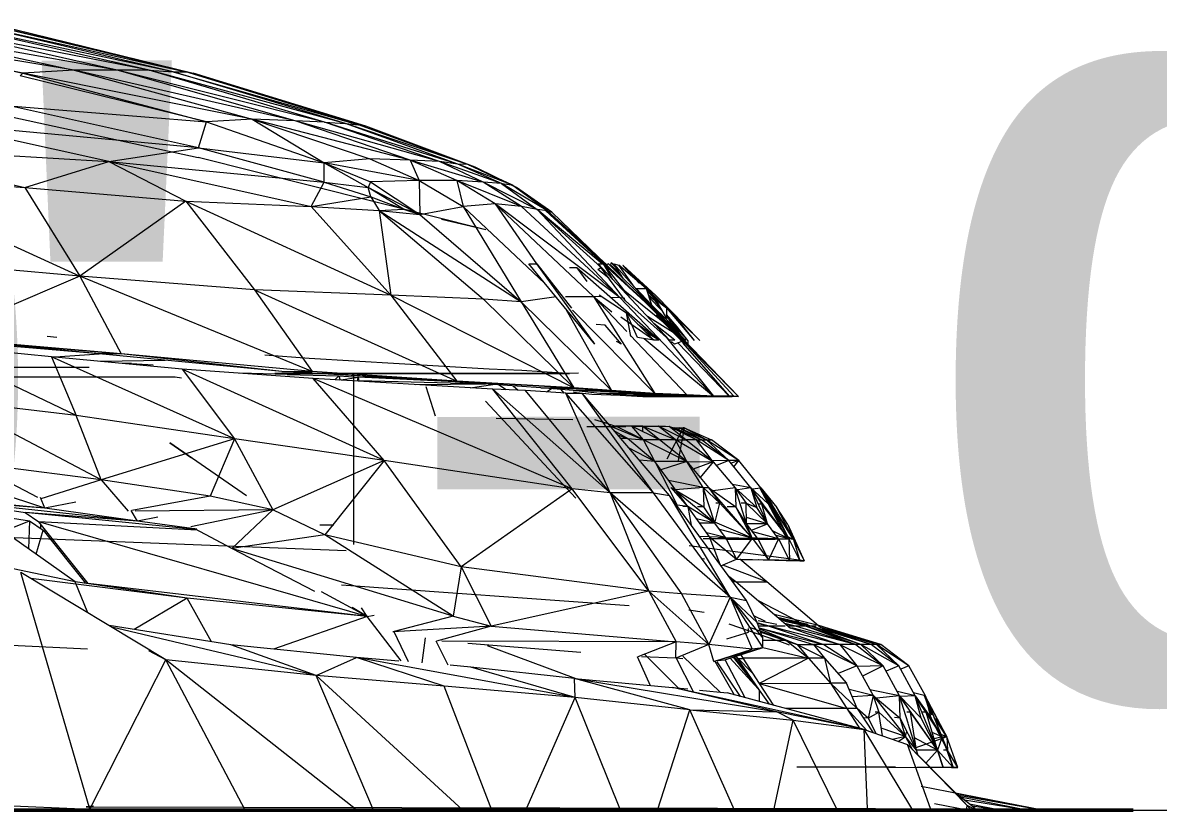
# Model space of a CAD drawing. Header units: inches. Extents: x -4169 to 1217, y -214 to 588.
# Drawn here: x -1926.53 to -1910.56, y 0 to 11.08 of the extents above; entities that cross this region are included whole.
import ezdxf

# ---------------------------------------------------------------- set-up
doc = ezdxf.new("R2010")
doc.units = ezdxf.units.IN
doc.header["$MEASUREMENT"] = 0
doc.linetypes.add('Aligning Line 1_8_', pattern=[0.25, 0.125, -0.125])
doc.linetypes.add('Grid Line 1_2_', pattern=[0.875, 0.5, -0.125, 0.125, -0.125])
for name, color, linetype, lineweight in [('0-1', 7, 'Continuous', 5), ('0-3', 7, 'Continuous', 9), ('A-FLOR-1', 9, 'Continuous', 50), ('A-FLOR-LEVL', 51, 'Continuous', 9), ('A-FLOR-LEVL-1', 51, 'Grid Line 1_2_', 9), ('A-GENM', 5, 'Continuous', 9), ('G-ANNO-SYMB', 111, 'Aligning Line 1_8_', 9), ('G-ANNO-SYMB-2', 147, 'Aligning Line 1_8_', 9)]:
    doc.layers.add(name, color=color, linetype=linetype, lineweight=lineweight)
doc.styles.add('Century Gothic', font='ufonts.com_century-gothic.ttf', dxfattribs={"height": 9})

# ---------------------------------------------------------------- blocks, each defined once
blk = doc.blocks.new('CTR - 2nd Phase_rvt-1-BUILDING ELEVATION - COURTYARD - LOOKING EAST')
at = {"layer": 'A-FLOR-1'}
blk.add_line((-1910.915, 0), (-1941.224, 0), dxfattribs=at)
at = {"layer": 'A-FLOR-LEVL-1'}
blk.add_line((-4168.714, 0), (-1814.206, 0), dxfattribs=at)
at = {"layer": 'A-FLOR-LEVL', "insert": (-1932.82, 10.551), "char_height": 9, "width": 129.987, "attachment_point": 1, "style": 'Century Gothic'}
blk.add_mtext('0\' - 0" - 1ST FLOOR', dxfattribs=at)
blk = doc.blocks.new('Land_Rover_Evoque_-_SUV_Car_Vehicle_Automobile_13067 - Land Rover EVOQUE_dwg-1230547-BUILDING ELEVATION - COURTYARD - LOOKING EAST')
at = {"layer": 'A-GENM'}
for p, q in [((-1925.808, 10.413), (-1929.531, 11.026)), ((-1929.531, 11.026), (-1926.529, 10.375)), ((-1925.204, 10.413), (-1928.811, 11.064)), ((-1928.811, 11.064), (-1925.808, 10.413)), ((-1924.754, 10.413), (-1928.168, 11.083)), ((-1925.204, 10.413), (-1928.168, 11.083)), ((-1924.754, 10.413), (-1927.679, 11.082)), ((-1924.418, 10.393), (-1927.679, 11.082)), ((-1924.418, 10.393), (-1927.345, 11.082)), ((-1927.345, 11.082), (-1924.238, 10.392)), ((-1924.238, 10.392), (-1927.127, 11.081)), ((-1927.127, 11.081), (-1924.134, 10.372)), ((-1927.022, 11.08), (-1924.134, 10.372)), ((-1926.529, 10.375), (-1929.569, 10.949)), ((-1930.957, 10.69), (-1924.064, 9.185)), ((-1925.808, 10.413), (-1926.529, 10.375)), ((-1922.701, 9.704), (-1925.808, 10.413)), ((-1925.204, 10.413), (-1925.808, 10.413)), ((-1925.808, 10.413), (-1923.306, 9.724)), ((-1922.289, 9.684), (-1925.204, 10.413)), ((-1924.754, 10.413), (-1925.204, 10.413)), ((-1922.701, 9.704), (-1925.204, 10.413)), ((-1922.289, 9.684), (-1924.754, 10.413)), ((-1921.993, 9.665), (-1924.754, 10.413)), ((-1924.754, 10.413), (-1924.418, 10.393)), ((-1921.993, 9.665), (-1924.418, 10.393)), ((-1924.418, 10.393), (-1921.812, 9.644)), ((-1924.418, 10.393), (-1924.238, 10.392)), ((-1921.812, 9.644), (-1924.238, 10.392)), ((-1924.238, 10.392), (-1924.134, 10.372)), ((-1926.529, 10.375), (-1926.566, 10.336)), ((-1923.949, 9.686), (-1926.566, 10.336)), ((-1923.306, 9.724), (-1926.529, 10.375)), ((-1926.529, 10.375), (-1923.949, 9.686)), ((-1921.708, 9.625), (-1924.134, 10.372)), ((-1921.812, 9.644), (-1924.134, 10.372)), ((-1924.061, 9.32), (-1926.717, 9.914)), ((-1926.717, 9.914), (-1923.949, 9.686)), ((-1925.32, 9.128), (-1927.745, 9.664)), ((-1924.061, 9.32), (-1927.745, 9.664)), ((-1924.061, 9.32), (-1923.949, 9.686)), ((-1923.306, 9.724), (-1923.949, 9.686)), ((-1923.949, 9.686), (-1922.294, 9.11)), ((-1921.083, 9.148), (-1923.306, 9.724)), ((-1922.701, 9.704), (-1923.306, 9.724)), ((-1923.306, 9.724), (-1921.65, 9.167)), ((-1923.306, 9.724), (-1922.294, 9.11)), ((-1920.671, 9.128), (-1922.701, 9.704)), ((-1922.289, 9.684), (-1922.701, 9.704)), ((-1921.083, 9.148), (-1922.701, 9.704)), ((-1920.413, 9.09), (-1922.289, 9.684)), ((-1920.671, 9.128), (-1922.289, 9.684)), ((-1922.289, 9.684), (-1921.993, 9.665)), ((-1920.271, 9.089), (-1921.993, 9.665)), ((-1920.413, 9.09), (-1921.993, 9.665)), ((-1921.993, 9.665), (-1921.812, 9.644)), ((-1920.167, 9.049), (-1921.812, 9.644)), ((-1920.271, 9.089), (-1921.812, 9.644)), ((-1921.812, 9.644), (-1921.708, 9.625)), ((-1920.167, 9.049), (-1921.708, 9.625)), ((-1929.081, 9.357), (-1926.503, 8.763)), ((-1929.081, 9.357), (-1925.32, 9.128)), ((-1925.32, 9.128), (-1924.061, 9.32)), ((-1922.291, 8.841), (-1924.061, 9.32)), ((-1924.061, 9.32), (-1922.294, 9.11)), ((-1926.503, 8.763), (-1925.32, 9.128)), ((-1925.32, 9.128), (-1924.239, 8.572)), ((-1925.32, 9.128), (-1922.476, 8.496)), ((-1925.32, 9.128), (-1922.291, 8.841)), ((-1920.017, 8.169), (-1924.064, 9.185)), ((-1921.65, 9.167), (-1922.294, 9.11)), ((-1922.291, 8.841), (-1922.294, 9.11)), ((-1920.957, 8.861), (-1922.294, 9.11)), ((-1922.294, 9.11), (-1921.639, 8.842)), ((-1922.294, 9.11), (-1921.676, 8.765)), ((-1921.083, 9.148), (-1921.65, 9.167)), ((-1921.65, 9.167), (-1920.957, 8.861)), ((-1920.055, 8.841), (-1921.083, 9.148)), ((-1920.671, 9.128), (-1921.083, 9.148)), ((-1920.429, 8.86), (-1921.083, 9.148)), ((-1921.083, 9.148), (-1920.957, 8.861)), ((-1919.797, 8.821), (-1920.671, 9.128)), ((-1920.413, 9.09), (-1920.671, 9.128)), ((-1920.055, 8.841), (-1920.671, 9.128)), ((-1928.883, 8.954), (-1926.503, 8.763)), ((-1928.883, 8.954), (-1925.728, 7.515)), ((-1919.797, 8.821), (-1920.413, 9.09)), ((-1919.654, 8.801), (-1920.413, 9.09)), ((-1920.271, 9.089), (-1920.413, 9.09)), ((-1919.654, 8.801), (-1920.271, 9.089)), ((-1919.589, 8.762), (-1920.271, 9.089)), ((-1920.167, 9.049), (-1920.271, 9.089)), ((-1920.252, 9.08), (-1920.167, 9.049)), ((-1920.223, 9.066), (-1920.167, 9.049)), ((-1919.589, 8.762), (-1920.167, 9.049)), ((-1922.476, 8.496), (-1922.291, 8.841)), ((-1922.291, 8.841), (-1921.637, 8.631)), ((-1922.291, 8.841), (-1921.676, 8.765)), ((-1921.639, 8.842), (-1921.676, 8.765)), ((-1920.957, 8.861), (-1921.639, 8.842)), ((-1921.639, 8.842), (-1920.945, 8.382)), ((-1920.429, 8.86), (-1920.957, 8.861)), ((-1920.957, 8.861), (-1920.945, 8.382)), ((-1920.957, 8.861), (-1920.34, 8.497)), ((-1919.516, 8.495), (-1920.429, 8.86)), ((-1920.055, 8.841), (-1920.429, 8.86)), ((-1919.889, 8.534), (-1920.429, 8.86)), ((-1920.429, 8.86), (-1920.34, 8.497)), ((-1919.797, 8.821), (-1920.055, 8.841)), ((-1919.296, 8.456), (-1920.055, 8.841)), ((-1919.516, 8.495), (-1920.055, 8.841)), ((-1919.153, 8.436), (-1919.797, 8.821)), ((-1919.797, 8.821), (-1919.296, 8.456)), ((-1919.797, 8.821), (-1919.654, 8.801)), ((-1919.654, 8.801), (-1919.589, 8.762)), ((-1919.153, 8.436), (-1919.654, 8.801)), ((-1919.089, 8.417), (-1919.654, 8.801)), ((-1926.503, 8.763), (-1924.239, 8.572)), ((-1926.503, 8.763), (-1925.728, 7.515)), ((-1922.476, 8.496), (-1921.637, 8.631)), ((-1921.637, 8.631), (-1921.676, 8.765)), ((-1921.175, 8.458), (-1921.676, 8.765)), ((-1920.945, 8.382), (-1921.676, 8.765)), ((-1921.637, 8.631), (-1921.518, 8.439)), ((-1921.637, 8.631), (-1921.175, 8.458)), ((-1919.089, 8.417), (-1919.589, 8.762)), ((-1924.239, 8.572), (-1925.728, 7.515)), ((-1924.239, 8.572), (-1922.476, 8.496)), ((-1924.239, 8.572), (-1921.356, 7.249)), ((-1924.239, 8.572), (-1923.273, 7.325)), ((-1922.476, 8.496), (-1921.518, 8.439)), ((-1922.476, 8.496), (-1921.356, 7.249)), ((-1920.945, 8.382), (-1920.34, 8.497)), ((-1919.889, 8.534), (-1920.34, 8.497)), ((-1919.188, 7.415), (-1920.34, 8.497)), ((-1920.34, 8.497), (-1919.521, 7.153)), ((-1918.128, 7.21), (-1919.889, 8.534)), ((-1919.516, 8.495), (-1919.889, 8.534)), ((-1919.889, 8.534), (-1919.308, 7.691)), ((-1919.889, 8.534), (-1918.503, 7.229)), ((-1919.296, 8.456), (-1919.516, 8.495)), ((-1918.128, 7.21), (-1919.516, 8.495)), ((-1921.518, 8.439), (-1921.175, 8.458)), ((-1921.518, 8.439), (-1920.945, 8.382)), ((-1921.518, 8.439), (-1919.521, 7.153)), ((-1921.518, 8.439), (-1920.054, 7.192)), ((-1921.518, 8.439), (-1921.356, 7.249)), ((-1921.175, 8.458), (-1920.945, 8.382)), ((-1920.945, 8.382), (-1919.521, 7.153)), ((-1920.017, 8.169), (-1920.644, 8.312)), ((-1919.153, 8.436), (-1919.296, 8.456)), ((-1918.384, 7.689), (-1919.296, 8.456)), ((-1919.296, 8.456), (-1918.403, 7.641)), ((-1919.296, 8.456), (-1918.128, 7.21)), ((-1919.177, 8.435), (-1917.788, 7.168)), ((-1919.177, 8.435), (-1917.778, 7.15)), ((-1919.153, 8.436), (-1918.32, 7.675)), ((-1919.153, 8.436), (-1917.778, 7.15)), ((-1919.153, 8.436), (-1919.089, 8.417)), ((-1917.778, 7.15), (-1919.089, 8.417)), ((-1925.728, 7.515), (-1928.262, 7.744)), ((-1918.487, 6.558), (-1919.414, 7.691)), ((-1919.414, 7.691), (-1919.302, 7.691)), ((-1919.302, 7.691), (-1918.815, 7.065)), ((-1918.487, 6.558), (-1919.302, 7.691)), ((-1917.436, 6.614), (-1918.439, 7.689)), ((-1918.439, 7.689), (-1918.365, 7.689)), ((-1918.055, 7.171), (-1918.439, 7.689)), ((-1917.995, 7.214), (-1918.365, 7.689)), ((-1918.234, 7.47), (-1918.365, 7.689)), ((-1918.293, 7.689), (-1918.348, 7.661)), ((-1918.293, 7.689), (-1917.214, 6.614)), ((-1918.261, 7.667), (-1918.259, 7.705)), ((-1918.123, 7.539), (-1918.261, 7.667)), ((-1918.134, 7.557), (-1918.261, 7.667)), ((-1918.208, 7.669), (-1918.259, 7.705)), ((-1918.182, 7.628), (-1918.259, 7.705)), ((-1918.221, 7.689), (-1917.686, 7.084)), ((-1918.221, 7.689), (-1918.15, 7.669)), ((-1918.083, 7.479), (-1918.221, 7.689)), ((-1917.765, 7.343), (-1918.15, 7.669)), ((-1917.931, 7.361), (-1918.15, 7.669)), ((-1918.087, 7.668), (-1918.094, 7.668)), ((-1918.094, 7.668), (-1918.018, 7.591)), ((-1917.861, 7.418), (-1918.094, 7.668)), ((-1917.009, 6.612), (-1918.087, 7.668)), ((-1917.628, 7.246), (-1918.087, 7.668)), ((-1918.087, 7.668), (-1917.883, 7.443)), ((-1925.728, 7.515), (-1927.759, 6.65)), ((-1923.273, 7.325), (-1925.728, 7.515)), ((-1922.463, 6.173), (-1925.728, 7.515)), ((-1925.728, 7.515), (-1925.148, 6.421)), ((-1918.739, 7.632), (-1918.845, 7.632)), ((-1917.584, 6.615), (-1918.739, 7.632)), ((-1918.739, 7.632), (-1918.601, 7.439)), ((-1918.399, 7.635), (-1918.444, 7.612)), ((-1918.288, 7.486), (-1918.444, 7.612)), ((-1917.74, 7.328), (-1917.807, 7.378)), ((-1921.356, 7.249), (-1923.273, 7.325)), ((-1923.273, 7.325), (-1920.429, 6.039)), ((-1923.273, 7.325), (-1922.463, 6.173)), ((-1920.054, 7.192), (-1921.356, 7.249)), ((-1921.356, 7.249), (-1920.429, 6.039)), ((-1921.356, 7.249), (-1918.784, 5.944)), ((-1919.521, 7.153), (-1920.054, 7.192)), ((-1920.054, 7.192), (-1918.784, 5.944)), ((-1919.032, 7.224), (-1919.521, 7.153)), ((-1918.9, 7.23), (-1918.503, 7.229)), ((-1918.404, 7.224), (-1918.503, 7.229)), ((-1918.503, 7.229), (-1917.643, 5.867)), ((-1918.503, 7.229), (-1918.036, 6.737)), ((-1918.503, 7.229), (-1918.247, 7.016)), ((-1918.426, 7.253), (-1918.043, 6.999)), ((-1918.128, 7.21), (-1918.268, 7.217)), ((-1918.064, 7.204), (-1918.128, 7.21)), ((-1918.128, 7.21), (-1916.818, 5.827)), ((-1917.214, 6.614), (-1918.067, 7.307)), ((-1917.915, 7.343), (-1917.765, 7.343)), ((-1917.691, 7.112), (-1917.908, 7.343)), ((-1917.688, 7.112), (-1917.907, 7.343)), ((-1917.832, 7.229), (-1917.767, 7.17)), ((-1917.765, 7.343), (-1917.688, 7.112)), ((-1917.76, 7.327), (-1917.479, 7.072)), ((-1917.754, 7.31), (-1917.633, 7.188)), ((-1917.683, 7.273), (-1917.754, 7.308)), ((-1917.682, 7.271), (-1917.753, 7.308)), ((-1917.638, 7.168), (-1917.735, 7.253)), ((-1917.638, 7.168), (-1917.729, 7.235)), ((-1917.543, 7.032), (-1917.72, 7.209)), ((-1917.633, 7.188), (-1917.478, 6.919)), ((-1917.633, 7.188), (-1917.479, 7.072)), ((-1917.009, 6.612), (-1917.628, 7.246)), ((-1919.521, 7.153), (-1918.784, 5.944)), ((-1919.521, 7.153), (-1918.25, 5.905)), ((-1918.892, 7.053), (-1918.25, 5.905)), ((-1918.801, 7.038), (-1917.643, 5.867)), ((-1918.055, 7.171), (-1917.436, 6.614)), ((-1917.788, 7.168), (-1916.468, 5.825)), ((-1917.778, 7.15), (-1916.468, 5.825)), ((-1917.767, 7.17), (-1916.468, 5.825)), ((-1917.618, 7.017), (-1917.724, 7.128)), ((-1917.614, 7.013), (-1917.724, 7.128)), ((-1917.495, 6.894), (-1917.691, 7.112)), ((-1917.688, 7.112), (-1917.456, 6.882)), ((-1917.688, 7.112), (-1917.511, 6.913)), ((-1917.587, 7.108), (-1917.638, 7.168)), ((-1917.577, 7.091), (-1917.638, 7.168)), ((-1917.479, 7.072), (-1917.478, 6.919)), ((-1917.479, 7.072), (-1917.092, 6.612)), ((-1917.659, 6.615), (-1918.12, 6.941)), ((-1917.659, 6.615), (-1918.043, 6.999)), ((-1917.981, 6.665), (-1918.043, 6.999)), ((-1917.887, 6.653), (-1918.043, 6.999)), ((-1917.214, 6.614), (-1917.747, 6.948)), ((-1917.626, 6.97), (-1917.219, 6.556)), ((-1917.33, 6.804), (-1917.478, 6.979)), ((-1917.33, 6.804), (-1917.478, 6.967)), ((-1917.41, 6.861), (-1917.478, 6.963)), ((-1917.456, 6.882), (-1917.376, 6.776)), ((-1917.387, 6.983), (-1917.092, 6.612)), ((-1918.342, 6.826), (-1918.469, 6.834)), ((-1918.11, 6.558), (-1918.342, 6.826)), ((-1917.584, 6.615), (-1917.882, 6.838)), ((-1917.584, 6.615), (-1917.775, 6.73)), ((-1917.362, 6.615), (-1917.657, 6.851)), ((-1917.219, 6.556), (-1917.455, 6.824)), ((-1917.177, 6.612), (-1917.41, 6.861)), ((-1917.259, 6.659), (-1917.41, 6.861)), ((-1917.41, 6.861), (-1917.33, 6.804)), ((-1917.41, 6.861), (-1917.332, 6.731)), ((-1917.352, 6.709), (-1917.219, 6.556)), ((-1917.177, 6.612), (-1917.33, 6.804)), ((-1917.011, 6.612), (-1917.165, 6.765)), ((-1925.457, 6.421), (-1928.068, 6.649)), ((-1926.128, 6.38), (-1927.853, 6.551)), ((-1925.778, 5.554), (-1927.853, 6.551)), ((-1927.759, 6.65), (-1925.148, 6.421)), ((-1925.148, 6.421), (-1927.759, 6.65)), ((-1925.457, 6.421), (-1927.759, 6.65)), ((-1926.187, 6.67), (-1926.052, 6.657)), ((-1918.487, 6.558), (-1918.509, 6.597)), ((-1918.11, 6.558), (-1918.183, 6.597)), ((-1917.985, 6.683), (-1917.192, 5.847)), ((-1917.659, 6.615), (-1917.887, 6.653)), ((-1917.791, 6.637), (-1916.818, 5.827)), ((-1917.584, 6.615), (-1917.659, 6.615)), ((-1917.479, 6.653), (-1916.818, 5.827)), ((-1917.362, 6.615), (-1917.436, 6.614)), ((-1917.41, 6.597), (-1917.365, 6.557)), ((-1917.407, 6.597), (-1917.365, 6.557)), ((-1917.214, 6.614), (-1917.365, 6.557)), ((-1917.317, 6.575), (-1916.598, 5.827)), ((-1917.247, 6.588), (-1917.219, 6.556)), ((-1917.247, 6.572), (-1916.598, 5.827)), ((-1917.246, 6.597), (-1917.226, 6.575)), ((-1917.242, 6.597), (-1917.226, 6.575)), ((-1917.241, 6.597), (-1916.533, 5.826)), ((-1917.177, 6.612), (-1917.18, 6.554)), ((-1925.457, 6.419), (-1926.075, 6.375)), ((-1922.886, 6.173), (-1925.457, 6.421)), ((-1925.148, 6.421), (-1925.457, 6.421)), ((-1922.463, 6.173), (-1925.148, 6.421)), ((-1922.463, 6.173), (-1925.148, 6.421)), ((-1922.886, 6.173), (-1925.148, 6.421)), ((-1923.128, 6.41), (-1922.504, 6.364)), ((-1926.065, 6.233), (-1927.214, 6.232)), ((-1924.288, 6.209), (-1926.128, 6.38)), ((-1923.554, 5.229), (-1926.128, 6.38)), ((-1926.128, 6.38), (-1925.778, 5.554)), ((-1925.597, 6.233), (-1926.065, 6.233)), ((-1924.527, 6.331), (-1925.438, 6.316)), ((-1925.002, 6.286), (-1925.129, 6.287)), ((-1925.002, 6.286), (-1924.695, 6.267)), ((-1922.504, 6.364), (-1919.973, 6.212)), ((-1924.389, 6.094), (-1927.239, 6.093)), ((-1924.297, 6.081), (-1924.389, 6.094)), ((-1922.449, 6.076), (-1924.288, 6.209)), ((-1921.447, 4.924), (-1924.288, 6.209)), ((-1924.288, 6.209), (-1923.554, 5.229)), ((-1922.815, 6.134), (-1923.485, 6.151)), ((-1923.116, 6.142), (-1918.843, 6.146)), ((-1923.116, 6.142), (-1919.613, 6.145)), ((-1922.988, 6.151), (-1918.714, 6.155)), ((-1922.988, 6.151), (-1922.517, 6.152)), ((-1920.855, 6.058), (-1922.886, 6.173)), ((-1920.429, 6.039), (-1922.886, 6.173)), ((-1922.886, 6.173), (-1922.463, 6.173)), ((-1922.815, 6.134), (-1922.085, 6.115)), ((-1920.429, 6.039), (-1922.463, 6.173)), ((-1920.429, 6.039), (-1922.463, 6.173)), ((-1919.922, 5.925), (-1922.449, 6.076)), ((-1918.805, 4.523), (-1922.449, 6.076)), ((-1921.447, 4.924), (-1922.449, 6.076)), ((-1922.141, 6.057), (-1922.085, 6.115)), ((-1922.085, 6.115), (-1922.067, 6.053)), ((-1922.085, 6.115), (-1922.067, 6.053)), ((-1922.085, 6.115), (-1921.816, 6.096)), ((-1922.053, 6.057), (-1921.816, 6.096)), ((-1921.974, 6.148), (-1921.991, 6.143)), ((-1921.881, 6.152), (-1921.878, 3.741)), ((-1921.823, 6.038), (-1921.816, 6.096)), ((-1921.823, 6.038), (-1921.816, 6.096)), ((-1920.449, 6.029), (-1921.816, 6.096)), ((-1921.816, 6.096), (-1921.804, 6.037)), ((-1921.816, 6.096), (-1921.804, 6.037)), ((-1921.606, 6.1), (-1921.731, 6.092)), ((-1921.492, 6.094), (-1921.633, 6.087)), ((-1921.314, 6.084), (-1921.468, 6.079)), ((-1920.519, 6.153), (-1918.942, 6.155)), ((-1919.973, 6.212), (-1919.513, 6.193)), ((-1919.513, 6.193), (-1918.942, 6.155)), ((-1921.806, 6.05), (-1920.151, 6.008)), ((-1921.008, 5.99), (-1920.025, 5.999)), ((-1920.725, 5.547), (-1920.858, 5.961)), ((-1920.824, 5.854), (-1920.858, 5.961)), ((-1919.245, 5.943), (-1920.855, 6.058)), ((-1918.784, 5.944), (-1920.855, 6.058)), ((-1920.855, 6.058), (-1920.429, 6.039)), ((-1920.429, 6.039), (-1918.784, 5.944)), ((-1918.784, 5.944), (-1920.429, 6.039)), ((-1920.241, 5.944), (-1919.921, 5.991)), ((-1919.463, 5.906), (-1919.922, 5.925)), ((-1918.269, 4.466), (-1919.922, 5.925)), ((-1918.805, 4.523), (-1919.922, 5.925)), ((-1919.733, 5.917), (-1919.839, 5.986)), ((-1919.733, 5.917), (-1919.839, 5.986)), ((-1919.637, 5.971), (-1919.566, 5.91)), ((-1919.637, 5.971), (-1919.566, 5.91)), ((-1919.245, 5.943), (-1918.784, 5.944)), ((-1918.789, 5.905), (-1919.245, 5.943)), ((-1918.25, 5.905), (-1919.245, 5.943)), ((-1919.098, 5.931), (-1919.167, 5.886)), ((-1918.966, 5.92), (-1918.923, 5.87)), ((-1918.962, 5.919), (-1918.916, 5.87)), ((-1918.784, 5.944), (-1918.25, 5.905)), ((-1918.25, 5.905), (-1918.784, 5.944)), ((-1925.429, 4.651), (-1927.543, 5.763)), ((-1925.778, 5.554), (-1927.543, 5.763)), ((-1920.024, 5.756), (-1918.755, 4.392)), ((-1918.893, 5.869), (-1919.463, 5.906)), ((-1918.269, 4.466), (-1919.463, 5.906)), ((-1918.893, 5.869), (-1918.667, 5.869)), ((-1917.662, 4.467), (-1918.893, 5.869)), ((-1918.269, 4.466), (-1918.893, 5.869)), ((-1918.414, 5.866), (-1918.789, 5.905)), ((-1917.643, 5.867), (-1918.789, 5.905)), ((-1918.789, 5.905), (-1918.25, 5.905)), ((-1918.785, 5.883), (-1918.527, 5.858)), ((-1917.435, 4.429), (-1918.667, 5.869)), ((-1917.662, 4.467), (-1918.667, 5.869)), ((-1918.527, 5.858), (-1918.131, 5.84)), ((-1917.643, 5.867), (-1918.414, 5.866)), ((-1918.04, 5.847), (-1918.414, 5.866)), ((-1918.25, 5.905), (-1917.643, 5.867)), ((-1917.643, 5.867), (-1918.25, 5.905)), ((-1918.131, 5.84), (-1917.811, 5.822)), ((-1918.04, 5.847), (-1917.643, 5.867)), ((-1917.742, 5.827), (-1918.04, 5.847)), ((-1916.818, 5.827), (-1918.04, 5.847)), ((-1918.04, 5.847), (-1917.192, 5.847)), ((-1916.888, 5.823), (-1917.811, 5.822)), ((-1917.811, 5.822), (-1917.569, 5.823)), ((-1917.522, 5.826), (-1917.742, 5.827)), ((-1917.742, 5.827), (-1916.818, 5.827)), ((-1917.643, 5.867), (-1917.192, 5.847)), ((-1917.192, 5.847), (-1917.643, 5.867)), ((-1917.569, 5.823), (-1917.48, 5.824)), ((-1917.458, 5.826), (-1917.522, 5.826)), ((-1917.48, 5.822), (-1916.645, 5.823)), ((-1917.392, 5.825), (-1917.458, 5.826)), ((-1917.392, 5.825), (-1916.818, 5.826)), ((-1916.556, 5.824), (-1917.392, 5.825)), ((-1917.392, 5.825), (-1916.598, 5.825)), ((-1916.645, 5.823), (-1917.392, 5.824)), ((-1917.392, 5.824), (-1916.556, 5.824)), ((-1916.645, 5.823), (-1917.392, 5.823)), ((-1917.225, 5.827), (-1916.888, 5.823)), ((-1917.192, 5.847), (-1916.818, 5.827)), ((-1916.818, 5.827), (-1917.192, 5.847)), ((-1916.992, 5.827), (-1916.888, 5.823)), ((-1916.992, 5.827), (-1916.888, 5.823)), ((-1916.888, 5.823), (-1916.645, 5.823)), ((-1916.888, 5.823), (-1916.645, 5.823)), ((-1916.818, 5.827), (-1916.598, 5.827)), ((-1916.598, 5.827), (-1916.818, 5.827)), ((-1916.556, 5.824), (-1916.645, 5.823)), ((-1916.645, 5.823), (-1916.556, 5.824)), ((-1916.598, 5.827), (-1916.533, 5.826)), ((-1916.533, 5.826), (-1916.598, 5.827)), ((-1916.533, 5.826), (-1916.468, 5.825)), ((-1916.468, 5.825), (-1916.533, 5.826)), ((-1923.554, 5.229), (-1925.778, 5.554)), ((-1925.429, 4.651), (-1925.778, 5.554)), ((-1919.872, 5.519), (-1918.794, 5.501)), ((-1918.491, 5.501), (-1918.302, 5.441)), ((-1918.3, 5.44), (-1918.189, 5.405)), ((-1918.052, 5.398), (-1918.597, 5.398)), ((-1918.052, 5.398), (-1918.36, 5.398)), ((-1918.274, 5.411), (-1917.803, 5.213)), ((-1918.028, 5.233), (-1918.215, 5.341)), ((-1917.964, 5.405), (-1918.189, 5.405)), ((-1917.803, 5.213), (-1918.189, 5.405)), ((-1918.028, 5.233), (-1918.162, 5.28)), ((-1917.816, 5.404), (-1917.964, 5.405)), ((-1917.578, 5.213), (-1917.964, 5.405)), ((-1917.803, 5.213), (-1917.964, 5.405)), ((-1917.493, 5.4), (-1917.961, 5.399)), ((-1917.816, 5.404), (-1917.9, 5.404)), ((-1917.816, 5.404), (-1917.592, 5.404)), ((-1917.816, 5.404), (-1917.816, 5.331)), ((-1917.354, 5.213), (-1917.816, 5.404)), ((-1917.578, 5.213), (-1917.816, 5.404)), ((-1917.592, 5.404), (-1917.442, 5.403)), ((-1917.354, 5.213), (-1917.592, 5.404)), ((-1917.207, 5.212), (-1917.592, 5.404)), ((-1917.244, 5.383), (-1917.475, 4.94)), ((-1917.442, 5.403), (-1917.372, 5.384)), ((-1917.058, 5.212), (-1917.442, 5.403)), ((-1917.207, 5.212), (-1917.442, 5.403)), ((-1917.372, 5.384), (-1917.303, 5.384)), ((-1917.058, 5.212), (-1917.372, 5.384)), ((-1917.372, 5.384), (-1916.988, 5.212)), ((-1917.232, 5.383), (-1917.315, 4.922)), ((-1917.303, 5.384), (-1917.31, 5.338)), ((-1917.303, 5.384), (-1917.232, 5.383)), ((-1916.988, 5.212), (-1917.303, 5.384)), ((-1917.303, 5.384), (-1916.918, 5.211)), ((-1917.191, 5.283), (-1917.246, 5.308)), ((-1917.237, 5.383), (-1917.244, 5.383)), ((-1917.232, 5.383), (-1917.237, 5.383)), ((-1917.232, 5.383), (-1916.847, 5.211)), ((-1916.918, 5.211), (-1917.232, 5.383)), ((-1923.554, 5.229), (-1925.429, 4.651)), ((-1923.385, 4.424), (-1924.464, 5.172)), ((-1924.464, 5.172), (-1924.156, 4.961)), ((-1923.554, 5.229), (-1923.895, 4.421)), ((-1921.447, 4.924), (-1923.554, 5.229)), ((-1923.554, 5.229), (-1923.013, 4.23)), ((-1918.028, 5.233), (-1918.122, 5.233)), ((-1917.644, 4.906), (-1918.028, 5.233)), ((-1918.028, 5.233), (-1917.803, 5.213)), ((-1917.644, 4.906), (-1917.803, 5.213)), ((-1917.193, 4.906), (-1917.803, 5.213)), ((-1917.578, 5.213), (-1917.803, 5.213)), ((-1917.193, 4.906), (-1917.578, 5.213)), ((-1917.354, 5.213), (-1917.578, 5.213)), ((-1917.193, 4.906), (-1917.354, 5.213)), ((-1916.821, 4.905), (-1917.354, 5.213)), ((-1917.354, 5.213), (-1917.207, 5.212)), ((-1916.821, 4.905), (-1917.207, 5.212)), ((-1917.058, 5.212), (-1917.207, 5.212)), ((-1916.821, 4.905), (-1917.058, 5.212)), ((-1916.602, 4.924), (-1917.058, 5.212)), ((-1917.058, 5.212), (-1916.988, 5.212)), ((-1916.602, 4.924), (-1916.988, 5.212)), ((-1916.988, 5.212), (-1916.918, 5.211)), ((-1916.602, 4.924), (-1916.918, 5.211)), ((-1916.46, 4.923), (-1916.918, 5.211)), ((-1916.918, 5.211), (-1916.847, 5.211)), ((-1916.46, 4.923), (-1916.847, 5.211)), ((-1917.644, 4.906), (-1918.011, 5.102)), ((-1925.429, 4.651), (-1927.232, 4.88)), ((-1927.232, 4.88), (-1926.321, 4.405)), ((-1921.447, 4.924), (-1923.013, 4.23)), ((-1921.447, 4.924), (-1922.284, 3.875)), ((-1918.805, 4.523), (-1921.447, 4.924)), ((-1920.367, 3.425), (-1921.447, 4.924)), ((-1917.644, 4.906), (-1917.859, 4.925)), ((-1917.181, 4.273), (-1917.644, 4.906)), ((-1917.193, 4.906), (-1917.644, 4.906)), ((-1917.644, 4.906), (-1917.331, 4.292)), ((-1917.193, 4.906), (-1917.56, 4.791)), ((-1917.193, 4.906), (-1916.886, 4.541)), ((-1916.962, 4.541), (-1917.193, 4.906)), ((-1916.821, 4.905), (-1917.186, 4.898)), ((-1916.821, 4.905), (-1917.103, 4.799)), ((-1916.821, 4.905), (-1917.006, 4.683)), ((-1916.602, 4.924), (-1916.832, 4.919)), ((-1916.821, 4.905), (-1916.513, 4.54)), ((-1916.602, 4.924), (-1916.774, 4.85)), ((-1916.293, 4.54), (-1916.602, 4.924)), ((-1916.46, 4.923), (-1916.602, 4.923)), ((-1916.46, 4.923), (-1916.571, 4.885)), ((-1916.53, 4.835), (-1916.46, 4.923)), ((-1916.153, 4.539), (-1916.46, 4.923)), ((-1925.429, 4.651), (-1926.275, 4.382)), ((-1923.895, 4.421), (-1925.429, 4.651)), ((-1925.429, 4.651), (-1925.049, 4.21)), ((-1916.962, 4.541), (-1917.45, 4.64)), ((-1921.985, 3.653), (-1943.54, 4.483)), ((-1926.221, 4.25), (-1926.904, 4.477)), ((-1918.805, 4.523), (-1920.367, 3.425)), ((-1918.269, 4.466), (-1918.805, 4.523)), ((-1917.726, 3.083), (-1918.805, 4.523)), ((-1917.181, 4.273), (-1917.412, 4.541)), ((-1917.412, 4.541), (-1916.956, 4.272)), ((-1916.962, 4.541), (-1917.353, 4.508)), ((-1916.801, 4.042), (-1917.326, 4.471)), ((-1916.801, 4.042), (-1916.962, 4.541)), ((-1916.962, 4.541), (-1916.886, 4.541)), ((-1916.962, 4.541), (-1916.956, 4.272)), ((-1916.962, 4.541), (-1916.731, 4.32)), ((-1916.886, 4.541), (-1916.506, 4.272)), ((-1916.274, 3.831), (-1916.886, 4.541)), ((-1916.886, 4.541), (-1916.731, 4.32)), ((-1916.513, 4.54), (-1916.824, 4.497)), ((-1916.293, 4.54), (-1916.552, 4.586)), ((-1916.513, 4.54), (-1916.21, 4.262)), ((-1916.353, 4.032), (-1916.513, 4.54)), ((-1916.513, 4.54), (-1916.506, 4.272)), ((-1916.513, 4.54), (-1916.359, 4.32)), ((-1916.293, 4.54), (-1916.478, 4.509)), ((-1916.293, 4.54), (-1915.992, 4.261)), ((-1915.76, 3.819), (-1916.293, 4.54)), ((-1916.057, 4.031), (-1916.293, 4.54)), ((-1916.293, 4.54), (-1916.21, 4.262)), ((-1916.293, 4.54), (-1916.14, 4.309)), ((-1916.274, 4.522), (-1916.153, 4.539)), ((-1915.784, 3.817), (-1916.166, 4.538)), ((-1916.166, 4.538), (-1916.016, 4.259)), ((-1915.695, 3.809), (-1916.153, 4.539)), ((-1915.761, 3.819), (-1916.153, 4.539)), ((-1916.153, 4.539), (-1915.992, 4.261)), ((-1916.153, 4.539), (-1915.998, 4.309)), ((-1916.153, 4.539), (-1915.927, 4.26)), ((-1925.796, 3.213), (-1927.412, 4.364)), ((-1926.221, 4.25), (-1927.412, 4.364)), ((-1926.221, 4.25), (-1927.381, 4.343)), ((-1924.917, 4.068), (-1927.369, 4.334)), ((-1927.349, 4.319), (-1926.495, 4.191)), ((-1926.221, 4.25), (-1926.283, 4.403)), ((-1925.786, 4.336), (-1926.221, 4.25)), ((-1923.895, 4.421), (-1924.995, 4.22)), ((-1923.013, 4.23), (-1923.895, 4.421)), ((-1917.662, 4.467), (-1918.269, 4.466)), ((-1916.582, 2.998), (-1918.269, 4.466)), ((-1918.269, 4.466), (-1917.268, 3.045)), ((-1918.269, 4.466), (-1917.726, 3.083)), ((-1916.582, 2.998), (-1917.662, 4.467)), ((-1917.662, 4.467), (-1917.435, 4.429)), ((-1916.356, 2.951), (-1917.435, 4.429)), ((-1916.582, 2.998), (-1917.435, 4.429)), ((-1916.801, 4.042), (-1916.731, 4.32)), ((-1916.731, 4.32), (-1916.783, 4.32)), ((-1916.274, 3.831), (-1916.731, 4.32)), ((-1916.359, 4.32), (-1916.431, 4.32)), ((-1916.353, 4.032), (-1916.359, 4.32)), ((-1916.057, 4.031), (-1916.359, 4.32)), ((-1916.359, 4.32), (-1916.21, 4.262)), ((-1927.157, 4.183), (-1926.435, 4.075)), ((-1926.495, 4.191), (-1926.303, 4.057)), ((-1924.096, 3.952), (-1926.495, 4.191)), ((-1924.917, 4.068), (-1926.495, 4.191)), ((-1924.917, 4.068), (-1926.221, 4.25)), ((-1924.917, 4.068), (-1925.007, 4.221)), ((-1923.013, 4.23), (-1924.952, 4.211)), ((-1923.013, 4.23), (-1924.167, 3.99)), ((-1923.013, 4.23), (-1923.591, 3.682)), ((-1922.284, 3.875), (-1923.013, 4.23)), ((-1917.181, 4.273), (-1917.331, 4.292)), ((-1917.181, 4.273), (-1917.247, 4.273)), ((-1916.873, 3.85), (-1917.181, 4.273)), ((-1916.801, 4.042), (-1917.181, 4.273)), ((-1917.181, 4.273), (-1917.131, 4.013)), ((-1916.956, 4.272), (-1917.043, 4.272)), ((-1916.801, 4.042), (-1916.956, 4.272)), ((-1916.506, 4.272), (-1916.624, 4.269)), ((-1916.274, 3.831), (-1916.506, 4.272)), ((-1916.353, 4.032), (-1916.506, 4.272)), ((-1916.057, 4.031), (-1916.21, 4.262)), ((-1916.14, 4.309), (-1916.186, 4.309)), ((-1916.057, 4.031), (-1916.14, 4.309)), ((-1915.76, 3.819), (-1916.14, 4.309)), ((-1915.695, 3.809), (-1915.998, 4.309)), ((-1915.761, 3.819), (-1915.998, 4.309)), ((-1915.76, 3.819), (-1915.992, 4.261)), ((-1915.773, 4.02), (-1915.927, 4.26)), ((-1915.695, 3.809), (-1915.927, 4.26)), ((-1926.799, 3.927), (-1926.435, 4.075)), ((-1926.435, 4.075), (-1926.451, 3.68)), ((-1926.435, 4.075), (-1926.244, 3.941)), ((-1925.611, 3.193), (-1926.303, 4.057)), ((-1921.689, 2.726), (-1926.303, 4.057)), ((-1924.078, 3.942), (-1926.303, 4.057)), ((-1926.283, 4.032), (-1926.283, 3.969)), ((-1924.633, 4.123), (-1924.917, 4.068)), ((-1924.082, 3.956), (-1924.917, 4.068)), ((-1922.155, 4.012), (-1922.352, 4.012)), ((-1916.801, 4.042), (-1917.056, 4.101)), ((-1916.801, 4.042), (-1917.013, 4.042)), ((-1916.648, 3.841), (-1916.801, 4.042)), ((-1916.274, 3.831), (-1916.798, 4.053)), ((-1916.057, 4.031), (-1916.355, 4.118)), ((-1916.198, 3.83), (-1916.353, 4.032)), ((-1916.274, 3.831), (-1916.353, 4.032)), ((-1916.057, 4.031), (-1916.353, 4.031)), ((-1916.057, 4.031), (-1916.353, 4.031)), ((-1916.284, 3.942), (-1916.057, 4.031)), ((-1915.903, 3.82), (-1916.057, 4.031)), ((-1915.773, 4.02), (-1915.542, 3.511)), ((-1915.773, 4.02), (-1915.695, 3.809)), ((-1926.344, 3.603), (-1926.244, 3.941)), ((-1926.244, 3.941), (-1925.648, 3.196)), ((-1923.591, 3.682), (-1924.111, 3.96)), ((-1922.284, 3.875), (-1923.591, 3.682)), ((-1920.367, 3.425), (-1922.284, 3.875)), ((-1920.48, 2.734), (-1922.284, 3.875)), ((-1916.873, 3.85), (-1917.013, 3.851)), ((-1916.648, 3.841), (-1916.912, 3.903)), ((-1916.648, 3.841), (-1916.873, 3.85)), ((-1916.725, 3.457), (-1916.873, 3.85)), ((-1916.873, 3.85), (-1916.494, 3.533)), ((-1916.35, 3.825), (-1916.747, 3.833)), ((-1916.274, 3.831), (-1916.731, 3.95)), ((-1916.648, 3.841), (-1916.274, 3.831)), ((-1916.648, 3.841), (-1916.494, 3.533)), ((-1915.903, 3.82), (-1916.267, 3.92)), ((-1915.76, 3.819), (-1915.981, 3.928)), ((-1915.76, 3.819), (-1915.935, 3.865)), ((-1915.695, 3.809), (-1915.775, 3.849)), ((-1922.424, 3.08), (-1923.591, 3.682)), ((-1920.48, 2.734), (-1923.591, 3.682)), ((-1915.542, 3.511), (-1917.159, 3.721)), ((-1916.965, 3.824), (-1916.35, 3.825)), ((-1916.646, 3.816), (-1915.953, 3.816)), ((-1916.596, 3.819), (-1915.903, 3.82)), ((-1916.274, 3.831), (-1916.494, 3.533)), ((-1915.784, 3.817), (-1916.313, 3.808)), ((-1916.198, 3.83), (-1916.274, 3.831)), ((-1916.274, 3.831), (-1916.044, 3.523)), ((-1915.953, 3.816), (-1916.272, 3.825)), ((-1915.903, 3.82), (-1916.198, 3.83)), ((-1916.198, 3.83), (-1916.044, 3.523)), ((-1915.903, 3.82), (-1916.044, 3.523)), ((-1915.903, 3.82), (-1915.76, 3.819)), ((-1915.903, 3.82), (-1915.748, 3.513)), ((-1915.695, 3.809), (-1915.765, 3.828)), ((-1915.695, 3.809), (-1915.761, 3.819)), ((-1915.761, 3.819), (-1915.606, 3.512)), ((-1915.76, 3.819), (-1915.606, 3.512)), ((-1915.76, 3.819), (-1915.748, 3.513)), ((-1915.695, 3.809), (-1915.606, 3.512)), ((-1915.695, 3.809), (-1915.542, 3.511)), ((-1916.946, 3.533), (-1916.992, 3.54)), ((-1916.713, 3.44), (-1916.494, 3.533)), ((-1916.494, 3.533), (-1916.044, 3.523)), ((-1916.067, 3.214), (-1916.446, 3.532)), ((-1916.118, 3.518), (-1916.435, 3.523)), ((-1916.118, 3.518), (-1916.192, 3.526)), ((-1916.118, 3.518), (-1916.183, 3.526)), ((-1915.797, 3.51), (-1916.118, 3.518)), ((-1915.748, 3.513), (-1916.044, 3.523)), ((-1915.797, 3.51), (-1915.861, 3.517)), ((-1915.797, 3.51), (-1915.85, 3.516)), ((-1925.796, 3.213), (-1926.664, 3.399)), ((-1920.367, 3.425), (-1920.48, 2.734)), ((-1917.726, 3.083), (-1920.367, 3.425)), ((-1920.367, 3.425), (-1919.943, 2.59)), ((-1916.067, 3.214), (-1916.688, 3.45)), ((-1915.632, 3.51), (-1915.797, 3.51)), ((-1915.748, 3.513), (-1915.606, 3.512)), ((-1915.542, 3.511), (-1915.632, 3.51)), ((-1915.606, 3.512), (-1915.542, 3.511)), ((-1924.518, 2.119), (-1926.556, 3.347)), ((-1925.587, 0.015), (-1926.556, 3.347)), ((-1924.221, 2.983), (-1926.419, 3.264)), ((-1924.221, 2.983), (-1925.796, 3.213)), ((-1925.616, 2.781), (-1925.796, 3.213)), ((-1916.505, 3.216), (-1916.603, 3.289)), ((-1916.505, 3.216), (-1916.566, 3.238)), ((-1916.505, 3.216), (-1916.549, 3.216)), ((-1915.735, 2.559), (-1916.505, 3.216)), ((-1916.505, 3.214), (-1916.067, 3.214)), ((-1915.31, 2.568), (-1916.067, 3.214)), ((-1921.689, 2.726), (-1925.611, 3.193)), ((-1924.221, 2.983), (-1925.611, 3.193)), ((-1921.689, 2.726), (-1922.328, 3.072)), ((-1922.048, 3.173), (-1918.002, 2.88)), ((-1917.726, 3.083), (-1919.943, 2.59)), ((-1917.268, 3.045), (-1917.726, 3.083)), ((-1917.726, 3.083), (-1916.883, 2.334)), ((-1917.726, 3.083), (-1917.341, 2.372)), ((-1916.582, 2.998), (-1917.268, 3.045)), ((-1917.268, 3.045), (-1916.883, 2.334)), ((-1924.221, 2.983), (-1924.964, 2.545)), ((-1921.689, 2.726), (-1924.221, 2.983)), ((-1923.875, 2.373), (-1924.221, 2.983)), ((-1916.582, 2.998), (-1916.883, 2.334)), ((-1916.582, 2.998), (-1916.123, 2.288)), ((-1916.582, 2.998), (-1916.124, 2.422)), ((-1916.582, 2.998), (-1916.203, 2.644)), ((-1916.582, 2.998), (-1916.356, 2.951)), ((-1916.582, 2.998), (-1916.274, 2.268)), ((-1916.203, 2.644), (-1916.356, 2.951)), ((-1916.192, 2.954), (-1915.624, 2.655)), ((-1921.689, 2.726), (-1923.003, 2.269)), ((-1921.689, 2.726), (-1921.897, 2.854)), ((-1921.689, 2.726), (-1921.767, 2.849)), ((-1921.689, 2.726), (-1921.589, 2.748)), ((-1921.212, 2.101), (-1921.689, 2.726)), ((-1920.48, 2.734), (-1921.326, 2.513)), ((-1920.48, 2.734), (-1919.943, 2.59)), ((-1916.948, 2.783), (-1917.163, 2.814)), ((-1916.085, 2.655), (-1916.25, 2.738)), ((-1915.303, 2.59), (-1915.963, 2.754)), ((-1925.62, 2.267), (-1931.983, 2.568)), ((-1925.62, 2.267), (-1931.933, 2.572)), ((-1923.605, 2.33), (-1925.316, 2.6)), ((-1923.605, 2.33), (-1925.316, 2.6)), ((-1922.407, 1.899), (-1925.28, 2.578)), ((-1919.943, 2.59), (-1921.326, 2.513)), ((-1919.943, 2.59), (-1920.712, 2.378)), ((-1919.943, 2.59), (-1917.341, 2.372)), ((-1916.601, 2.622), (-1915.908, 2.383)), ((-1916.324, 2.507), (-1916.324, 2.558)), ((-1915.79, 2.391), (-1916.323, 2.576)), ((-1916.124, 2.422), (-1916.203, 2.644)), ((-1915.927, 2.614), (-1916.192, 2.665)), ((-1916.036, 2.592), (-1916.192, 2.631)), ((-1916.036, 2.592), (-1916.192, 2.623)), ((-1916.036, 2.592), (-1916.185, 2.592)), ((-1916.177, 2.57), (-1915.266, 2.333)), ((-1916.175, 2.566), (-1915.414, 2.333)), ((-1915.811, 2.592), (-1916.036, 2.592)), ((-1915.041, 2.333), (-1916.036, 2.592)), ((-1916.036, 2.592), (-1915.266, 2.333)), ((-1915.486, 2.616), (-1915.916, 2.714)), ((-1915.445, 2.591), (-1915.906, 2.705)), ((-1915.445, 2.591), (-1915.891, 2.692)), ((-1915.517, 2.591), (-1915.878, 2.681)), ((-1915.517, 2.591), (-1915.821, 2.655)), ((-1915.665, 2.591), (-1915.817, 2.629)), ((-1915.665, 2.591), (-1915.804, 2.618)), ((-1915.665, 2.591), (-1915.773, 2.592)), ((-1915.748, 2.571), (-1915.041, 2.333)), ((-1914.818, 2.332), (-1915.715, 2.567)), ((-1915.517, 2.591), (-1915.665, 2.591)), ((-1914.818, 2.332), (-1915.665, 2.591)), ((-1914.747, 2.332), (-1915.517, 2.591)), ((-1915.445, 2.591), (-1915.517, 2.591)), ((-1915.517, 2.591), (-1914.818, 2.332)), ((-1914.599, 2.332), (-1915.445, 2.591)), ((-1914.747, 2.332), (-1915.445, 2.591)), ((-1915.374, 2.59), (-1915.445, 2.591)), ((-1914.527, 2.332), (-1915.314, 2.572)), ((-1914.533, 2.331), (-1915.31, 2.59)), ((-1914.463, 2.331), (-1915.31, 2.59)), ((-1914.527, 2.332), (-1915.303, 2.59)), ((-1914.599, 2.332), (-1915.283, 2.56)), ((-1921.108, 2.088), (-1921.312, 2.523)), ((-1920.871, 2.427), (-1920.917, 2.073)), ((-1916.63, 2.411), (-1916.324, 2.507)), ((-1916.171, 2.554), (-1915.642, 2.334)), ((-1916.154, 2.507), (-1915.79, 2.391)), ((-1916.154, 2.506), (-1915.642, 2.334)), ((-1916.123, 2.288), (-1916.124, 2.422)), ((-1924.518, 2.119), (-1924.756, 2.244)), ((-1921.84, 2.149), (-1923.605, 2.33)), ((-1922.407, 1.899), (-1923.605, 2.33)), ((-1921.84, 2.149), (-1923.605, 2.33)), ((-1920.723, 2.387), (-1920.552, 2.047)), ((-1917.341, 2.372), (-1920.638, 2.378)), ((-1918.683, 2.222), (-1920.271, 2.345)), ((-1918.751, 1.851), (-1919.996, 2.314)), ((-1917.341, 2.372), (-1917.881, 2.161)), ((-1917.346, 2.142), (-1917.341, 2.372)), ((-1916.883, 2.334), (-1917.346, 2.142)), ((-1916.883, 2.334), (-1917.341, 2.372)), ((-1916.814, 2.095), (-1916.883, 2.334)), ((-1916.274, 2.268), (-1916.883, 2.334)), ((-1916.123, 2.288), (-1916.814, 2.095)), ((-1916.814, 2.095), (-1916.274, 2.268)), ((-1916.123, 2.288), (-1916.661, 2.115)), ((-1916.123, 2.288), (-1916.274, 2.268)), ((-1915.79, 2.391), (-1916.124, 2.391)), ((-1916.123, 2.29), (-1915.482, 2.142)), ((-1915.748, 2.326), (-1915.908, 2.383)), ((-1915.642, 2.334), (-1915.79, 2.391)), ((-1915.79, 2.391), (-1915.482, 2.142)), ((-1915.642, 2.334), (-1915.414, 2.333)), ((-1915.642, 2.334), (-1915.255, 2.142)), ((-1915.642, 2.334), (-1915.482, 2.142)), ((-1915.414, 2.333), (-1915.255, 2.142)), ((-1915.266, 2.333), (-1915.414, 2.333)), ((-1914.804, 2.035), (-1915.414, 2.333)), ((-1915.041, 2.333), (-1915.266, 2.333)), ((-1915.266, 2.333), (-1914.804, 2.035)), ((-1915.041, 2.333), (-1914.804, 2.035)), ((-1914.818, 2.332), (-1915.041, 2.333)), ((-1915.041, 2.333), (-1914.432, 2.035)), ((-1914.747, 2.332), (-1914.818, 2.332)), ((-1914.818, 2.332), (-1914.432, 2.035)), ((-1914.747, 2.332), (-1914.432, 2.035)), ((-1914.212, 2.035), (-1914.747, 2.332)), ((-1914.599, 2.332), (-1914.747, 2.332)), ((-1914.212, 2.035), (-1914.599, 2.332)), ((-1914.527, 2.332), (-1914.599, 2.332)), ((-1914.071, 2.034), (-1914.533, 2.331)), ((-1914.069, 2.034), (-1914.527, 2.332)), ((-1914.212, 2.035), (-1914.527, 2.332)), ((-1914.527, 2.331), (-1914.463, 2.331)), ((-1914.071, 2.034), (-1914.463, 2.331)), ((-1925.587, 0.015), (-1924.518, 2.119)), ((-1923.402, 0), (-1924.518, 2.119)), ((-1921.832, 0), (-1924.518, 2.119)), ((-1922.407, 1.899), (-1924.518, 2.119)), ((-1922.407, 1.899), (-1921.84, 2.149)), ((-1921.241, 2.099), (-1921.84, 2.149)), ((-1918.761, 1.585), (-1921.84, 2.149)), ((-1920.604, 1.747), (-1921.84, 2.149)), ((-1921.241, 2.099), (-1921.84, 2.149)), ((-1917.892, 2.164), (-1917.707, 1.757)), ((-1917.346, 2.142), (-1917.83, 2.159)), ((-1917.308, 1.72), (-1917.786, 2.197)), ((-1917.247, 2.133), (-1917.344, 2.142)), ((-1917.343, 2.14), (-1917.102, 1.673)), ((-1916.725, 1.662), (-1917.247, 2.171)), ((-1916.661, 2.115), (-1916.798, 2.097)), ((-1916.798, 2.098), (-1916.527, 1.625)), ((-1916.44, 1.601), (-1916.767, 2.088)), ((-1916.373, 1.584), (-1916.655, 2.117)), ((-1916.192, 1.71), (-1916.583, 2.14)), ((-1916.173, 1.69), (-1916.539, 2.154)), ((-1916.192, 1.714), (-1916.524, 2.159)), ((-1916.173, 1.69), (-1916.497, 2.167)), ((-1916.489, 2.155), (-1916.264, 1.925)), ((-1916.399, 2.133), (-1916.467, 2.133)), ((-1916.433, 2.188), (-1916.405, 2.141)), ((-1915.482, 2.142), (-1916.405, 2.141)), ((-1916.405, 2.141), (-1916.175, 1.786)), ((-1915.482, 2.142), (-1916.175, 1.786)), ((-1915.255, 2.142), (-1915.482, 2.142)), ((-1915.482, 2.142), (-1915.175, 1.787)), ((-1915.255, 2.142), (-1914.949, 1.787)), ((-1915.255, 2.142), (-1915.175, 1.787)), ((-1920.229, 2.015), (-1920.521, 2.04)), ((-1920.229, 2.015), (-1920.521, 2.04)), ((-1918.772, 1.853), (-1920.229, 2.015)), ((-1918.761, 1.585), (-1920.229, 2.015)), ((-1918.772, 1.853), (-1920.229, 2.015)), ((-1914.804, 2.035), (-1915.067, 1.923)), ((-1914.804, 2.035), (-1914.573, 1.614)), ((-1914.432, 2.035), (-1914.798, 2.024)), ((-1914.432, 2.035), (-1914.724, 1.889)), ((-1914.201, 1.613), (-1914.432, 2.035)), ((-1914.212, 2.035), (-1914.389, 1.956)), ((-1913.981, 1.612), (-1914.212, 2.035)), ((-1914.069, 2.034), (-1914.185, 1.986)), ((-1913.839, 1.611), (-1914.069, 2.034)), ((-1921.597, 0), (-1922.407, 1.899)), ((-1920.341, 0), (-1922.407, 1.899)), ((-1920.604, 1.747), (-1922.407, 1.899)), ((-1918.772, 1.853), (-1917.393, 1.728)), ((-1917.152, 1.413), (-1918.772, 1.853)), ((-1918.761, 1.585), (-1918.772, 1.853)), ((-1918.772, 1.853), (-1915.926, 1.384)), ((-1918.772, 1.853), (-1917.393, 1.728)), ((-1916.175, 1.786), (-1915.175, 1.787)), ((-1916.175, 1.786), (-1915.973, 1.476)), ((-1916.175, 1.786), (-1914.944, 1.431)), ((-1914.796, 1.431), (-1915.175, 1.787)), ((-1914.949, 1.787), (-1915.175, 1.787)), ((-1915.175, 1.787), (-1914.944, 1.431)), ((-1914.796, 1.431), (-1914.949, 1.787)), ((-1919.934, 0), (-1920.604, 1.747)), ((-1918.761, 1.585), (-1920.604, 1.747)), ((-1917.393, 1.728), (-1917.177, 1.707)), ((-1914.7, 1.135), (-1917.393, 1.728)), ((-1915.926, 1.384), (-1917.393, 1.728)), ((-1917.393, 1.728), (-1917.177, 1.707)), ((-1917.017, 1.691), (-1916.628, 1.652)), ((-1917.017, 1.691), (-1916.628, 1.652)), ((-1914.7, 1.135), (-1916.628, 1.652)), ((-1916.03, 1.492), (-1916.173, 1.69)), ((-1916.172, 1.53), (-1916.173, 1.69)), ((-1914.573, 1.614), (-1914.911, 1.698)), ((-1914.573, 1.614), (-1914.866, 1.595)), ((-1914.573, 1.614), (-1914.644, 1.297)), ((-1914.201, 1.613), (-1914.618, 1.696)), ((-1914.573, 1.614), (-1914.193, 1.296)), ((-1914.573, 1.614), (-1914.495, 1.383)), ((-1914.573, 1.614), (-1914.116, 1.037)), ((-1914.201, 1.613), (-1914.528, 1.577)), ((-1913.981, 1.612), (-1914.233, 1.672)), ((-1913.897, 1.295), (-1914.201, 1.613)), ((-1913.667, 0.845), (-1914.201, 1.613)), ((-1914.081, 1.227), (-1914.201, 1.613)), ((-1914.193, 1.296), (-1914.201, 1.613)), ((-1914.201, 1.613), (-1914.046, 1.382)), ((-1913.981, 1.612), (-1914.191, 1.602)), ((-1913.839, 1.611), (-1914.004, 1.654)), ((-1913.601, 1.036), (-1913.981, 1.612)), ((-1913.981, 1.612), (-1913.828, 1.382)), ((-1913.981, 1.612), (-1913.756, 1.295)), ((-1913.667, 0.844), (-1913.981, 1.612)), ((-1913.897, 1.295), (-1913.981, 1.612)), ((-1913.747, 1.341), (-1913.853, 1.611)), ((-1913.853, 1.611), (-1913.775, 1.38)), ((-1913.853, 1.611), (-1913.537, 1.035)), ((-1913.537, 1.035), (-1913.84, 1.611)), ((-1913.763, 1.381), (-1913.84, 1.611)), ((-1913.526, 0.844), (-1913.839, 1.611)), ((-1913.756, 1.295), (-1913.839, 1.611)), ((-1919.459, 0), (-1918.761, 1.585)), ((-1918.124, 0), (-1918.761, 1.585)), ((-1917.152, 1.413), (-1918.761, 1.585)), ((-1917.604, 0), (-1917.152, 1.413)), ((-1916.521, 0), (-1917.152, 1.413)), ((-1917.152, 1.413), (-1915.696, 1.269)), ((-1917.152, 1.413), (-1915.926, 1.384)), ((-1915.696, 1.269), (-1915.926, 1.384)), ((-1914.7, 1.135), (-1915.926, 1.384)), ((-1914.944, 1.431), (-1915.805, 1.431)), ((-1914.796, 1.431), (-1914.944, 1.431)), ((-1914.663, 1.122), (-1914.944, 1.431)), ((-1914.944, 1.431), (-1914.759, 1.148)), ((-1914.644, 1.297), (-1914.796, 1.431)), ((-1914.796, 1.431), (-1914.573, 1.091)), ((-1914.644, 1.297), (-1914.713, 1.303)), ((-1914.644, 1.297), (-1914.495, 1.383)), ((-1914.644, 1.297), (-1914.53, 1.076)), ((-1914.495, 1.383), (-1914.543, 1.383)), ((-1914.443, 1.046), (-1914.495, 1.383)), ((-1914.495, 1.383), (-1914.116, 1.037)), ((-1914.193, 1.296), (-1914.274, 1.304)), ((-1913.963, 0.845), (-1914.193, 1.296)), ((-1914.116, 1.037), (-1914.193, 1.296)), ((-1914.046, 1.382), (-1914.098, 1.382)), ((-1913.963, 0.845), (-1914.046, 1.382)), ((-1913.667, 0.845), (-1914.046, 1.382)), ((-1913.667, 0.844), (-1913.897, 1.295)), ((-1913.667, 0.845), (-1913.897, 1.295)), ((-1913.828, 1.382), (-1913.879, 1.382)), ((-1913.601, 1.036), (-1913.828, 1.382)), ((-1913.667, 0.844), (-1913.828, 1.382)), ((-1913.526, 0.844), (-1913.756, 1.295)), ((-1913.601, 1.036), (-1913.756, 1.295)), ((-1913.537, 1.035), (-1913.715, 1.307)), ((-1913.537, 1.035), (-1913.692, 1.294)), ((-1915.968, 0), (-1915.696, 1.269)), ((-1915.09, 0.026), (-1915.696, 1.269)), ((-1915.696, 1.269), (-1914.7, 1.135)), ((-1914.7, 1.135), (-1914.091, 0.924)), ((-1914.654, 0.026), (-1914.7, 1.135)), ((-1914.03, 0.026), (-1914.7, 1.135)), ((-1914.116, 1.037), (-1914.46, 1.157)), ((-1913.963, 0.845), (-1914.079, 1.22)), ((-1914.116, 1.037), (-1914.303, 0.998)), ((-1914.221, 0.969), (-1914.116, 1.037)), ((-1914.116, 1.037), (-1914.1, 1.115)), ((-1913.963, 0.845), (-1914.116, 1.037)), ((-1914.014, 0.847), (-1914.116, 1.037)), ((-1913.667, 0.845), (-1913.99, 1.019)), ((-1913.537, 1.035), (-1913.986, 0.875)), ((-1913.601, 1.036), (-1913.741, 1.093)), ((-1913.601, 1.036), (-1913.715, 1.004)), ((-1913.601, 1.036), (-1913.667, 0.845)), ((-1913.627, 1.034), (-1913.537, 1.035)), ((-1913.537, 1.035), (-1913.617, 1.068)), ((-1913.526, 0.844), (-1913.601, 1.036)), ((-1913.448, 0.603), (-1913.601, 1.036)), ((-1913.537, 1.035), (-1913.594, 1.017)), ((-1913.537, 1.035), (-1913.593, 1.015)), ((-1913.383, 0.603), (-1913.537, 1.035)), ((-1913.537, 1.035), (-1913.526, 0.844)), ((-1914.091, 0.924), (-1913.403, 0.232)), ((-1913.769, 0.026), (-1914.091, 0.924)), ((-1914.091, 0.924), (-1913.249, 0.069)), ((-1913.667, 0.845), (-1913.963, 0.845)), ((-1913.939, 0.771), (-1913.963, 0.845)), ((-1913.667, 0.845), (-1913.832, 0.663)), ((-1913.667, 0.844), (-1913.755, 0.844)), ((-1913.59, 0.604), (-1913.667, 0.845)), ((-1913.667, 0.844), (-1913.59, 0.604)), ((-1913.448, 0.603), (-1913.667, 0.844)), ((-1913.526, 0.844), (-1913.584, 0.844)), ((-1913.383, 0.603), (-1913.526, 0.844)), ((-1913.526, 0.844), (-1913.448, 0.603)), ((-1914.259, 0.606), (-1915.645, 0.605)), ((-1913.96, 0.6), (-1914.355, 0.599)), ((-1913.639, 0.601), (-1913.96, 0.6)), ((-1913.59, 0.604), (-1913.774, 0.605)), ((-1913.59, 0.603), (-1913.772, 0.603)), ((-1913.59, 0.603), (-1913.771, 0.602)), ((-1913.59, 0.603), (-1913.771, 0.603)), ((-1913.472, 0.602), (-1913.771, 0.602)), ((-1913.472, 0.602), (-1913.77, 0.601)), ((-1913.639, 0.601), (-1913.77, 0.601)), ((-1913.472, 0.602), (-1913.639, 0.601)), ((-1913.448, 0.603), (-1913.59, 0.604)), ((-1913.472, 0.602), (-1913.383, 0.603)), ((-1913.383, 0.603), (-1913.448, 0.603)), ((-1913.898, 0.341), (-1912.17, 0)), ((-1913.416, 0.244), (-1912.192, 0)), ((-1913.137, 0.026), (-1913.403, 0.232)), ((-1912.195, 0), (-1913.403, 0.232)), ((-1913.249, 0.069), (-1913.403, 0.232)), ((-1912.202, 0), (-1913.372, 0.208)), ((-1913.347, 0.189), (-1912.39, 0)), ((-1928.087, 0.129), (-1925.587, 0.015)), ((-1925.59, 0.055), (-1925.641, 0.051)), ((-1925.641, 0.051), (-1914.539, 0.026)), ((-1925.537, 0.059), (-1925.59, 0.055)), ((-1925.473, 0), (-1925.587, 0.015)), ((-1913.712, 0.094), (-1913.23, 0)), ((-1912.418, 0), (-1913.288, 0.143)), ((-1913.254, 0.026), (-1913.249, 0.069)), ((-1913.214, 0.026), (-1913.249, 0.069)), ((-1913.121, 0), (-1913.249, 0.069)), ((-1913.22, 0.09), (-1912.768, 0)), ((-1912.813, 0), (-1913.175, 0.056))]:
    blk.add_line(p, q, dxfattribs=at)
blk = doc.blocks.new('Land_Rover_Evoque_-_SUV_Car_Vehicle_Automobile_13067 - Land_Rover_Evoque_-_SUV_Car_Vehicle_Automobile_13067-1230553-BUILDING ELEVATION - COURTYARD - LOOKING EAST')
blk.add_blockref('Land_Rover_Evoque_-_SUV_Car_Vehicle_Automobile_13067 - Land Rover EVOQUE_dwg-1230547-BUILDING ELEVATION - COURTYARD - LOOKING EAST', (0, 0))
blk = doc.blocks.new('CTR  - Topography_rvt-1-BUILDING ELEVATION - COURTYARD - LOOKING EAST')
at = {"layer": 'A-FLOR-LEVL-1'}
blk.add_line((-4168.714, 0), (-1814.206, 0), dxfattribs=at)
at = {"layer": 'G-ANNO-SYMB-2'}
blk.add_line((-1910.915, 0), (-4072.019, 0), dxfattribs=at)
at = {"layer": '0-3'}
blk.add_blockref('Land_Rover_Evoque_-_SUV_Car_Vehicle_Automobile_13067 - Land_Rover_Evoque_-_SUV_Car_Vehicle_Automobile_13067-1230553-BUILDING ELEVATION - COURTYARD - LOOKING EAST', (0, 0), dxfattribs=at)
at = {"layer": 'A-FLOR-LEVL', "insert": (-1932.82, 10.551), "char_height": 9, "width": 129.987, "attachment_point": 1, "style": 'Century Gothic'}
blk.add_mtext('0\' - 0" - 1ST FLOOR', dxfattribs=at)
blk = doc.blocks.new('CTR - 1st Phase - Common Walls_rvt-1-BUILDING ELEVATION - COURTYARD - LOOKING EAST')
at = {"layer": 'A-FLOR-LEVL-1'}
blk.add_line((-4168.714, 0), (-1814.206, 0), dxfattribs=at)
at = {"layer": 'G-ANNO-SYMB-2'}
blk.add_line((-1910.915, 0), (-4072.019, 0), dxfattribs=at)
at = {"layer": 'A-FLOR-LEVL', "insert": (-1932.82, 10.551), "char_height": 9, "width": 129.987, "attachment_point": 1, "style": 'Century Gothic'}
blk.add_mtext('0\' - 0" - 1ST FLOOR', dxfattribs=at)

msp = doc.modelspace()

# ---------------------------------------------------------------- linework, layer by layer
at = {"layer": 'A-FLOR-LEVL-1'}
msp.add_line((-4167.9645, 0), (-1814.9564, 0), dxfattribs=at)
at = {"layer": 'G-ANNO-SYMB'}
msp.add_line((-1910.9153, 0), (-4072.0193, 0), dxfattribs=at)

# ---------------------------------------------------------------- block references
at = {"layer": '0-1'}
for name in ['CTR - 2nd Phase_rvt-1-BUILDING ELEVATION - COURTYARD - LOOKING EAST', 'CTR - 1st Phase - Common Walls_rvt-1-BUILDING ELEVATION - COURTYARD - LOOKING EAST', 'CTR  - Topography_rvt-1-BUILDING ELEVATION - COURTYARD - LOOKING EAST']:
    msp.add_blockref(name, (0, 0), dxfattribs=at)

# ---------------------------------------------------------------- texts
at = {"layer": 'A-FLOR-LEVL', "insert": (-1933.5696, 10.5508), "char_height": 9, "width": 129.987, "attachment_point": 1, "style": 'Century Gothic'}
msp.add_mtext('0\' - 0" - 1ST FLOOR', dxfattribs=at)

doc.saveas('drawing.dxf')
